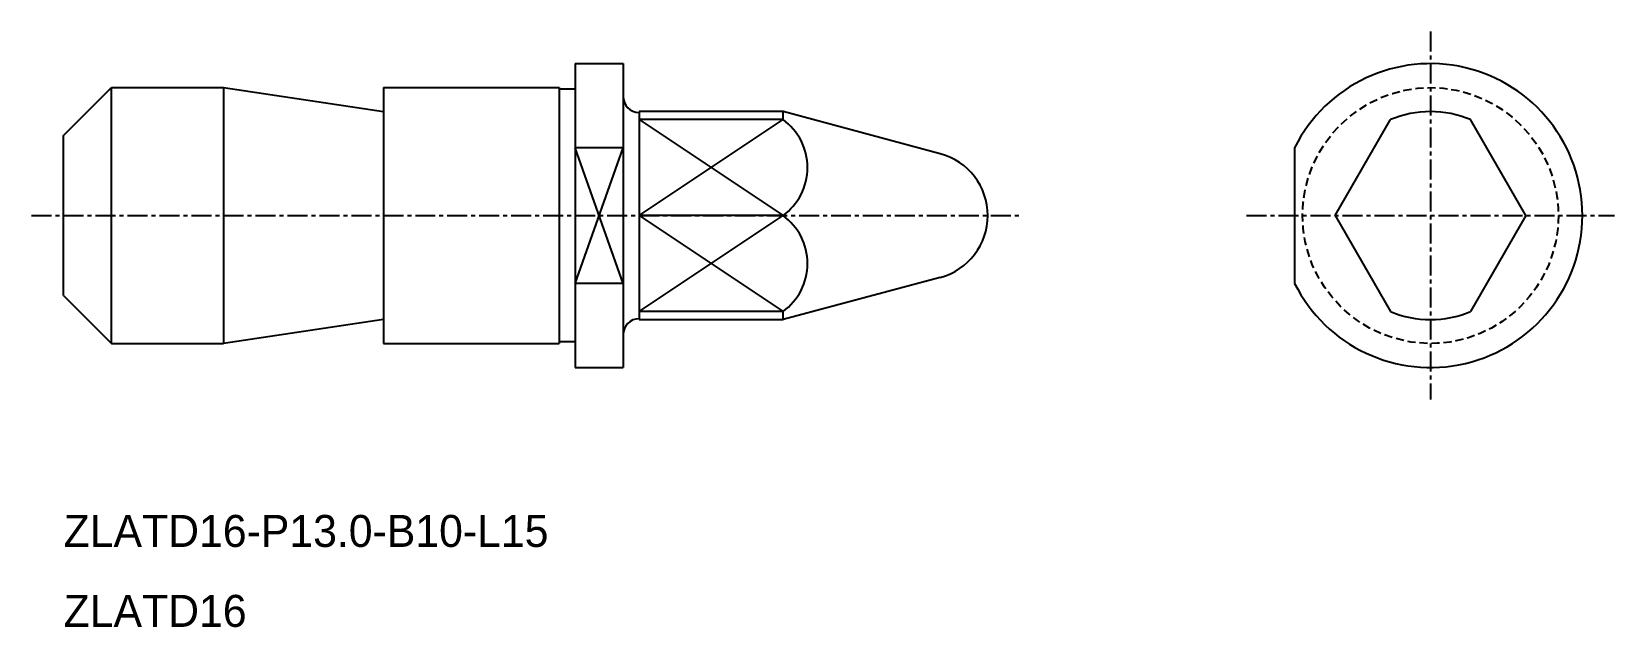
# Model space of a CAD drawing. Extents: x -1353.1 to -1254.1, y -836.3 to -799.1.
import ezdxf

# ---------------------------------------------------------------- set-up
doc = ezdxf.new("R2010")
doc.units = 0
doc.linetypes.add('CENTER', pattern=[2, 1.25, -0.25, 0.25, -0.25])
doc.linetypes.add('DASHED', pattern=[0.75, 0.5, -0.25])
doc.layers.get('0').update_dxf_attribs({"linetype": 'CONTINUOUS'})
doc.layers.add('CENTER', color=1, linetype='CENTER')

msp = doc.modelspace()

# ---------------------------------------------------------------- linework, layer by layer
at = {"color": 7, "linetype": 'CONTINUOUS'}
for p, q in [((-1319.079, -801.091), (-1316.079, -801.091)), ((-1319.079, -801.091), (-1319.079, -820.091)), ((-1316.079, -801.091), (-1316.079, -820.091)), ((-1351.079, -805.591), (-1348.079, -802.591)), ((-1348.079, -802.591), (-1341.079, -802.591)), ((-1341.079, -802.591), (-1341.079, -818.591)), ((-1341.079, -802.591), (-1331.079, -804.091)), ((-1331.079, -802.591), (-1331.079, -818.591)), ((-1331.079, -802.591), (-1320.079, -802.591)), ((-1320.079, -802.591), (-1320.079, -818.591)), ((-1319.079, -802.691), (-1320.079, -802.691)), ((-1306.079, -804.091), (-1315.079, -804.091)), ((-1315.079, -804.091), (-1315.079, -817.091)), ((-1306.079, -804.591), (-1306.079, -804.091)), ((-1296.241, -806.728), (-1306.079, -804.091)), ((-1271.544, -810.591), (-1268.079, -804.591)), ((-1259.615, -810.591), (-1263.079, -804.591)), ((-1351.079, -815.591), (-1351.079, -805.591)), ((-1271.544, -810.591), (-1268.079, -816.591)), ((-1259.615, -810.591), (-1263.079, -816.591)), ((-1296.241, -814.455), (-1306.079, -817.091)), ((-1351.079, -815.591), (-1348.079, -818.591)), ((-1306.079, -817.091), (-1306.079, -816.591)), ((-1331.079, -817.091), (-1341.079, -818.591)), ((-1315.079, -817.091), (-1306.079, -817.091)), ((-1348.079, -818.591), (-1341.079, -818.591)), ((-1331.079, -818.591), (-1320.079, -818.591)), ((-1319.079, -818.491), (-1320.079, -818.491)), ((-1319.079, -820.091), (-1316.079, -820.091))]:
    msp.add_line(p, q, dxfattribs=at)
at = {"color": 3, "linetype": 'CONTINUOUS'}
for p, q in [((-1315.079, -804.591), (-1306.079, -810.591)), ((-1315.079, -810.591), (-1306.079, -804.591)), ((-1316.079, -814.834), (-1319.079, -806.349)), ((-1319.079, -814.834), (-1316.079, -806.349)), ((-1315.079, -810.591), (-1306.079, -816.591)), ((-1315.079, -816.591), (-1306.079, -810.591))]:
    msp.add_line(p, q, dxfattribs=at)
for p, q in [((-1306.079, -804.591), (-1315.079, -804.591)), ((-1316.079, -806.349), (-1319.079, -806.349)), ((-1274.079, -806.349), (-1274.079, -814.834)), ((-1306.079, -810.591), (-1315.079, -810.591)), ((-1316.079, -814.834), (-1319.079, -814.834)), ((-1306.079, -816.591), (-1315.079, -816.591))]:
    msp.add_line(p, q)
at = {"color": 3, "linetype": 'DASHED'}
msp.add_circle((-1265.579, -810.591), 8, dxfattribs=at)
at = {"color": 7, "linetype": 'CONTINUOUS'}
for centre, radius, start, end in [((-1265.579, -810.591), 9.5, 206.52535, 153.47465), ((-1265.579, -810.591), 6.5, 67.38014, 112.61986), ((-1297.276, -810.591), 4, 285, 75), ((-1265.579, -810.591), 6.5, 247.38014, 292.61986)]:
    msp.add_arc(centre, radius, start, end, dxfattribs=at)
at = {"color": 7}
for centre, start, end in [((-1315.079, -803.141), 180, 270), ((-1315.079, -818.041), 90, 180)]:
    msp.add_arc(centre, 1, start, end, dxfattribs=at)
for centre in [(-1308.258, -807.591), (-1308.258, -813.591)]:
    msp.add_arc(centre, 3.707, 305.98028, 54.01972)
at = {"layer": 'CENTER', "color": 1, "linetype": 'CENTER'}
for p, q in [((-1265.579, -799.091), (-1265.579, -822.091)), ((-1353.079, -810.591), (-1291.276, -810.591)), ((-1277.079, -810.591), (-1254.079, -810.591))]:
    msp.add_line(p, q, dxfattribs=at)
at = {"layer": 'CENTER', "color": 7, "linetype": 'CONTINUOUS'}
msp.add_line((-1348.079, -818.591), (-1348.079, -802.591), dxfattribs=at)

# ---------------------------------------------------------------- texts
at = {"color": 7, "linetype": 'CONTINUOUS'}
for s, p in [('ZLATD16-P13.0-B10-L15', (-1351.079, -831.313)), ('ZLATD16', (-1351.079, -836.313))]:
    msp.add_text(s, height=2, dxfattribs=at).set_placement(p)

doc.saveas('drawing.dxf')
